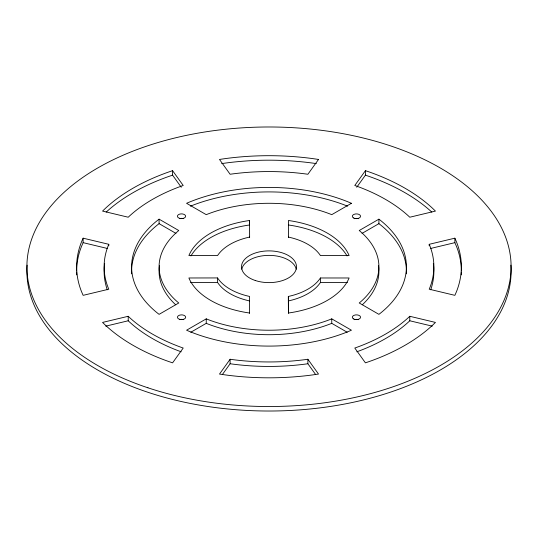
<?xml version="1.0" encoding="UTF-8"?>
<svg xmlns="http://www.w3.org/2000/svg" width="538" height="538" viewBox="0 0 538 538"><rect width="100%" height="100%" fill="white"/><g stroke="black" fill="none" stroke-linecap="round" stroke-linejoin="round"><path stroke-width="0.81" d="M83.128 238.173L81.662 241.535A192.362 111.057 0 0 0 81.662 291.973L83.128 295.342L108.79 289.202L108.427 288.375A164.884 95.192 0 0 1 108.427 245.14L108.79 244.306L83.128 238.173L83.128 242.658L81.662 246.027A192.362 111.057 0 0 0 76.645 270.52M288.361 296.451L288.429 313.008L290.338 312.733A82.442 47.6 0 0 0 348.631 279.074L349.108 277.978L320.413 277.978L319.78 278.899A54.963 31.729 0 0 1 290.036 296.068L288.361 296.451L288.415 313.358M320.413 277.978L320.413 282.463L319.78 283.385A54.963 31.729 0 0 1 290.036 300.56L288.361 300.937M230.116 359.256L219.491 374.071L225.321 374.912A192.362 111.057 0 0 0 312.679 374.912L318.509 374.071L307.884 359.256L306.438 359.465A164.884 95.192 0 0 1 231.562 359.465L230.116 359.256L230.116 363.742L222.389 374.515M365.423 170.66L354.791 185.476L356.069 185.919A164.884 95.192 0 0 1 409.014 216.491L409.781 217.224L435.444 211.084L432.35 208.112A192.362 111.057 0 0 0 370.581 172.442L365.423 170.66L365.423 175.146L356.728 187.271M409.781 316.29L409.014 317.023A164.884 95.192 0 0 1 356.069 347.595L354.791 348.032L365.423 362.854L370.581 361.065A192.362 111.057 0 0 0 432.35 325.403L435.444 322.423L409.781 316.29L409.781 320.776L409.014 321.509A164.884 95.192 0 0 1 356.829 351.805M159.093 219.168L157.311 220.546A137.398 79.328 0 0 0 157.311 312.961L159.093 314.347L178.771 302.988L177.607 302.013A109.92 63.464 0 0 1 177.607 231.501L178.771 230.526L159.093 219.168L159.093 223.653L157.311 225.039A137.398 79.328 0 0 0 131.675 273.842M206.249 318.852L186.572 330.211L188.966 331.24A137.398 79.328 0 0 0 349.034 331.24L351.428 330.211L331.751 318.852L330.07 319.525A109.92 63.464 0 0 1 207.93 319.525L206.249 318.852L206.249 323.338L190.788 332.262M378.907 219.168L359.229 230.526L360.393 231.501A109.92 63.464 0 0 1 360.393 302.013L359.229 302.988L378.907 314.347L380.689 312.961A137.398 79.328 0 0 0 380.689 220.546L378.907 219.168L378.907 223.653L380.689 225.039A137.398 79.328 0 0 1 406.325 273.842M362.04 233.391L378.907 223.653M347.212 332.262L331.751 323.338L330.07 324.01A109.92 63.464 0 0 1 207.93 324.01L206.249 323.338M172.577 170.66L167.419 172.442A192.362 111.057 0 0 0 105.65 208.112L102.556 211.084L128.219 217.224L128.986 216.491A164.884 95.192 0 0 1 181.931 185.919L183.209 185.476L172.577 170.66L172.577 175.146L181.272 187.271M172.577 175.146L167.419 176.935A192.362 111.057 0 0 0 106.201 212.086M128.219 316.29L102.556 322.423L105.65 325.403A192.362 111.057 0 0 0 167.419 361.065L172.577 362.854L183.209 348.032L181.931 347.595A164.884 95.192 0 0 1 128.986 317.023L128.219 316.29L128.219 320.776L128.986 321.509A164.884 95.192 0 0 0 181.171 351.805M429.21 244.306L454.872 238.173L456.338 241.535A192.362 111.057 0 0 1 456.338 291.973L454.872 295.342L429.21 289.202L429.573 288.375A164.884 95.192 0 0 0 429.573 245.14L429.21 244.306L429.21 245.805M105.764 326.149L128.219 320.776M430.817 248.415L454.872 242.658L454.872 238.173M249.639 237.063L247.964 237.44A54.963 31.729 0 0 0 218.22 254.615L217.587 255.537L188.892 255.537L189.369 254.44A82.442 47.6 0 0 1 247.662 220.782L249.571 220.506L249.619 237.406M221.676 163.613L225.321 163.088A192.362 111.057 0 0 1 312.679 163.088L316.324 163.613M315.611 374.515L307.884 363.742L306.438 363.95A164.884 95.192 0 0 1 231.562 363.95L230.116 363.742M249.571 313.351L249.571 296.438L247.971 296.075A54.963 31.729 0 0 1 218.226 278.899L217.56 277.938L188.892 277.978L189.369 279.074A82.442 47.6 0 0 0 247.662 312.733L249.571 313.008M190.533 282.463L217.56 282.423L218.226 283.391A54.963 31.729 0 0 0 247.971 300.56L249.571 300.924M320.413 282.463L347.467 282.463M288.429 224.992L290.338 225.267A82.442 47.6 0 0 1 347.064 255.947M288.429 237.076L290.029 237.44A54.963 31.729 0 0 1 319.774 254.609L320.44 255.577L349.108 255.537L348.631 254.44A82.442 47.6 0 0 0 290.338 220.782L288.429 220.506L288.429 237.419M83.128 242.658L107.183 248.415M409.781 320.776L432.236 326.149M365.423 175.146L370.581 176.935A192.362 111.057 0 0 1 431.799 212.086M159.093 223.653L175.96 233.391M454.872 242.658L456.338 246.027A192.362 111.057 0 0 1 461.355 270.52M331.751 318.852L331.751 323.338M307.884 359.256L307.884 363.742M249.571 220.506L249.571 224.992L247.662 225.267A82.442 47.6 0 0 0 190.936 255.947M217.56 277.938L217.56 282.423M108.79 244.306L108.79 245.805M510.871 265.147A242.1 139.772 0 0 1 269 411.019A242.1 139.772 0 0 1 27.129 265.147M433.332 263.465A164.884 95.192 0 0 1 430.709 289.814M107.291 289.814A164.884 95.192 0 0 1 104.668 263.465M461.355 271.972A192.362 111.057 0 0 1 461.261 274.878M76.739 274.878A192.362 111.057 0 0 1 76.645 271.972M378.503 265.711A109.92 63.464 0 0 1 362.343 304.757M175.657 304.757A109.92 63.464 0 0 1 159.497 265.711M179.497 319.666A4.122 2.381 0 0 1 183.619 319.666M190.439 206.162A137.398 79.328 0 0 1 347.561 206.162M354.381 218.697A4.122 2.381 0 0 1 358.503 218.697M354.387 319.666A4.122 2.381 0 0 1 358.51 319.666M241.757 269.175A27.478 15.864 0 0 1 269 255.375A27.478 15.864 0 0 1 296.243 269.175M179.457 218.677A4.122 2.381 0 0 1 183.579 218.677M318.509 159.443L307.884 174.258L306.438 174.05A164.884 95.192 0 0 0 231.562 174.05L230.116 174.258L219.491 159.443L225.321 158.596A192.362 111.057 0 0 1 312.679 158.596L318.509 159.443M351.428 203.303L331.751 214.662L330.07 213.989A109.92 63.464 0 0 0 207.93 213.989L206.249 214.662L186.572 203.303L188.966 202.275A137.398 79.328 0 0 1 349.034 202.275L351.428 203.303M147.95 387.804A242.1 139.772 0 0 0 511.1 266.754A242.1 139.772 0 0 0 147.95 145.711A242.1 139.772 0 0 0 147.95 387.804M179.497 319.303A4.122 2.381 0 0 0 185.684 317.238A4.122 2.381 0 0 0 179.497 315.181A4.122 2.381 0 0 0 179.497 319.303M353.527 217.957A4.122 2.381 0 0 0 360.42 216.888A4.122 2.381 0 0 0 355.376 213.976A4.122 2.381 0 0 0 353.527 217.957M353.533 318.92A4.122 2.381 0 0 0 360.426 317.85A4.122 2.381 0 0 0 355.383 314.938A4.122 2.381 0 0 0 353.533 318.92M255.261 280.493A27.478 15.864 0 0 0 296.478 266.754A27.478 15.864 0 0 0 255.261 253.015A27.478 15.864 0 0 0 255.261 280.493M179.457 218.307A4.122 2.381 0 0 0 185.637 216.249A4.122 2.381 0 0 0 179.457 214.185A4.122 2.381 0 0 0 179.457 218.307"/></g></svg>
